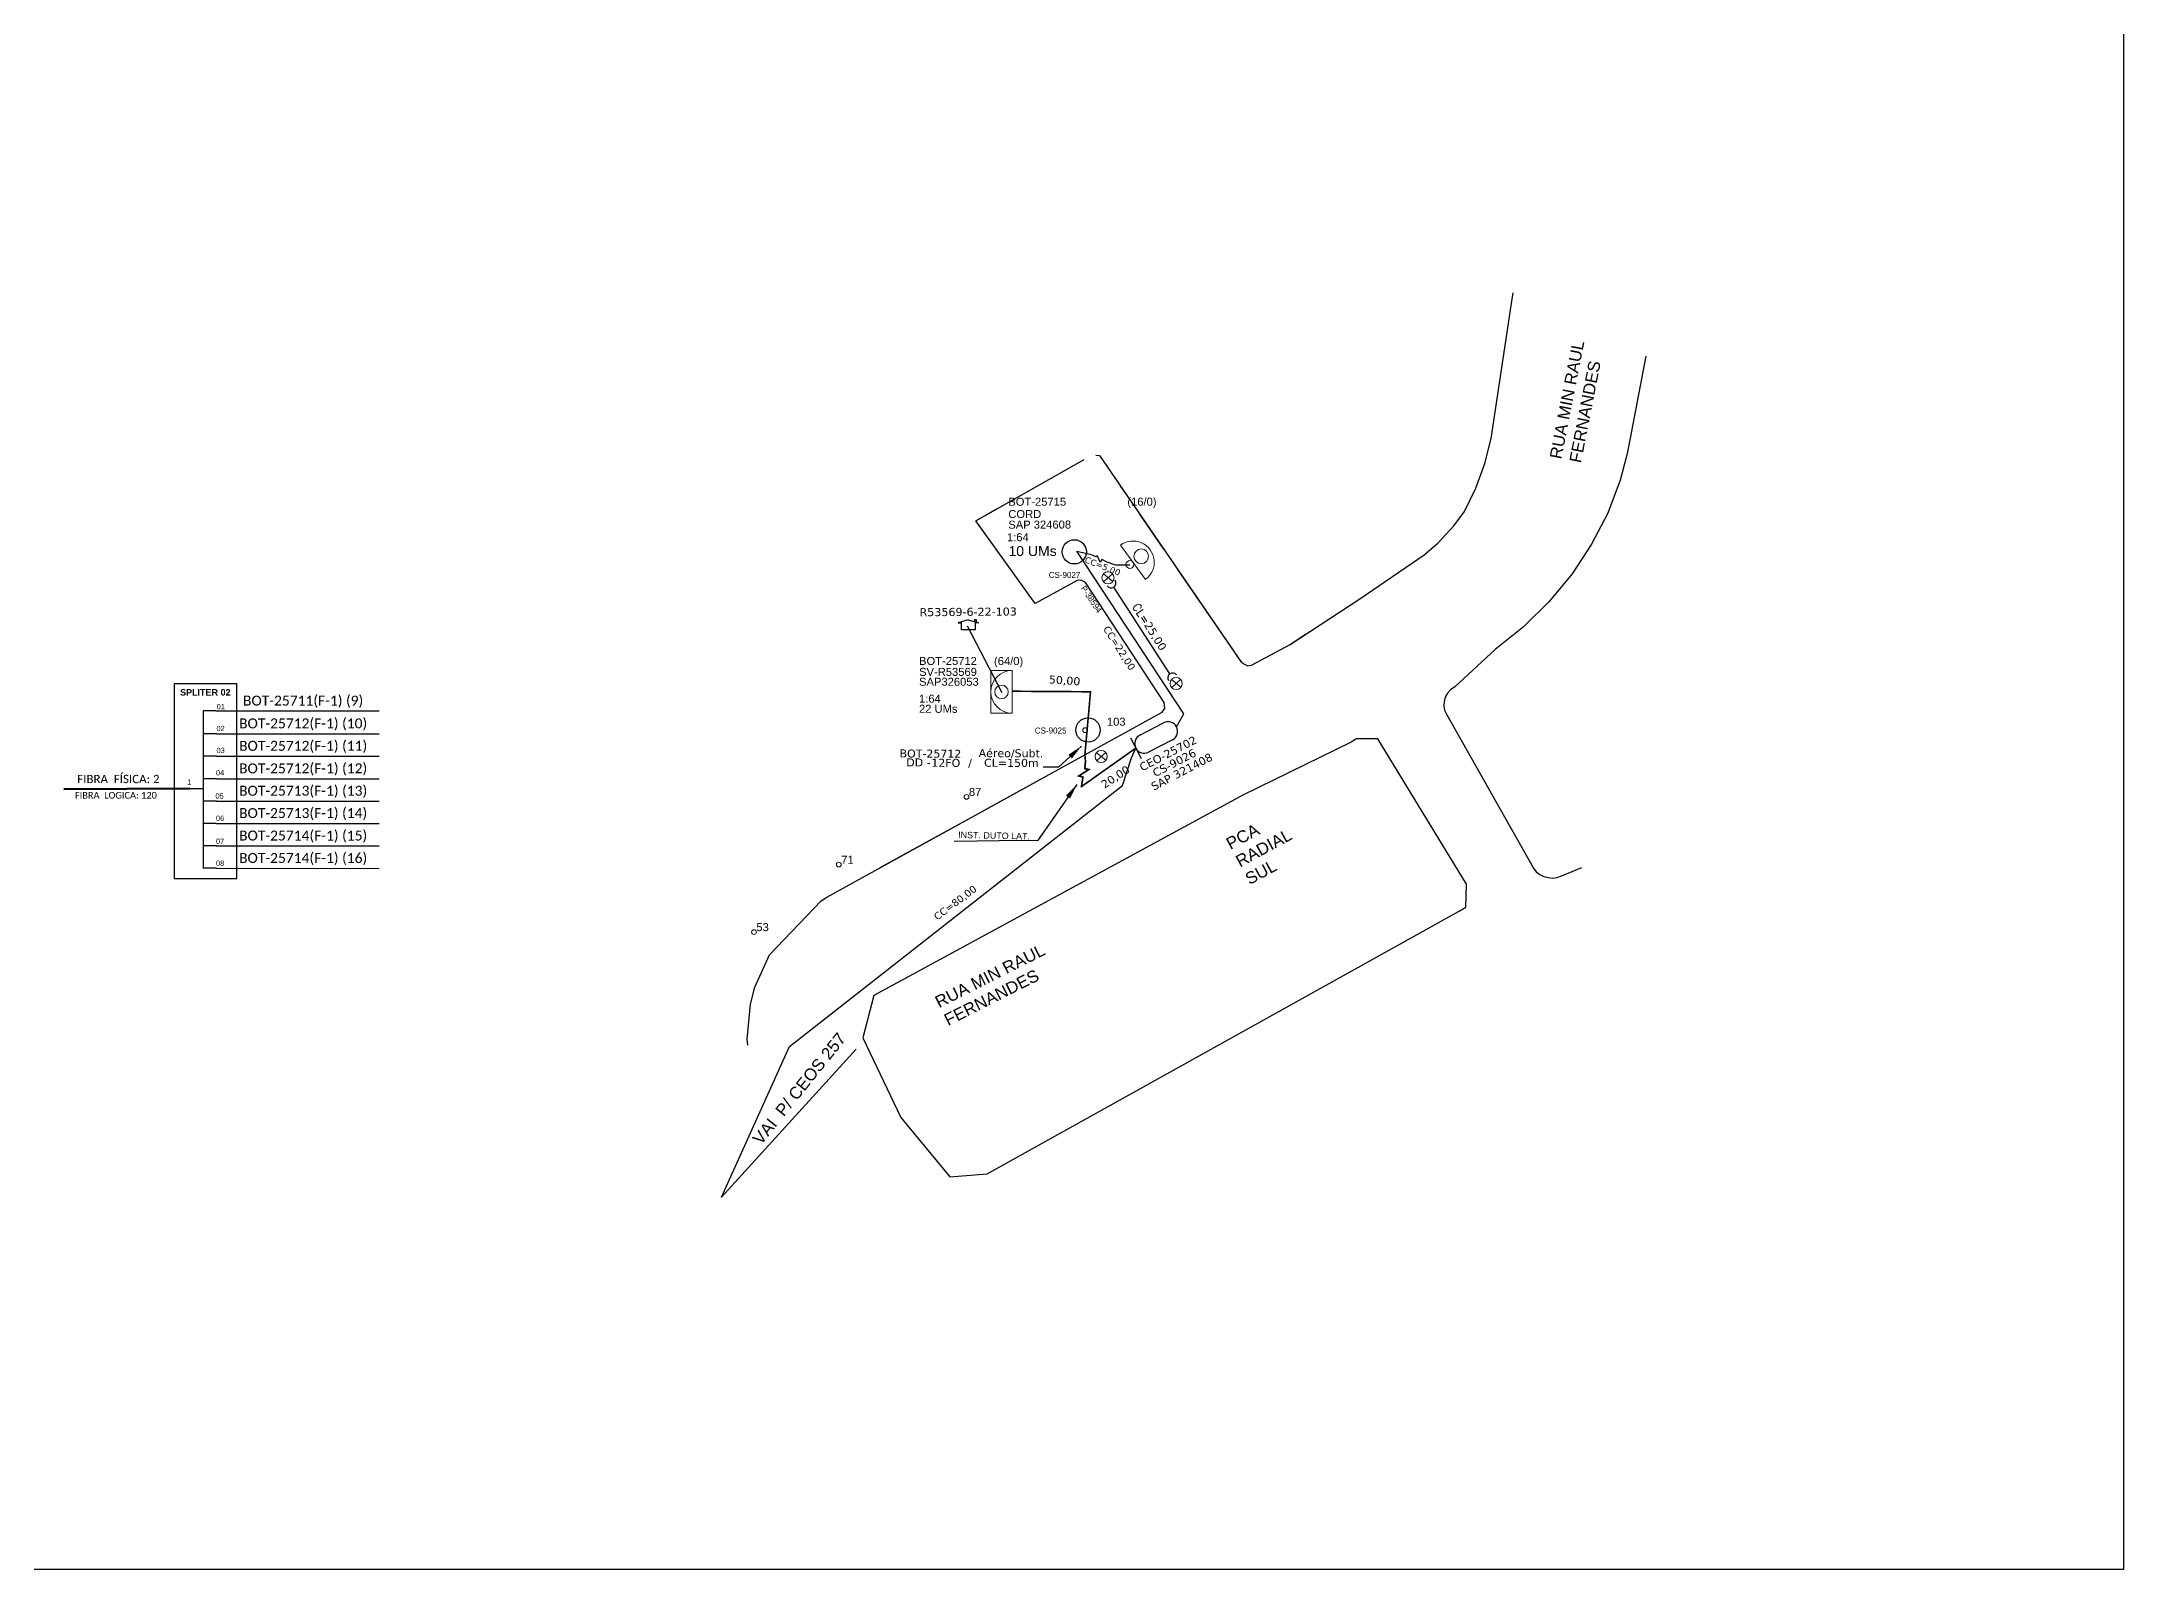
# Model space of a CAD drawing. Extents: x -4 to 837, y 1 to 595.
# Drawn here: x 432.7 to 837.2, y 1.3 to 298.3 of the extents above; entities that cross this region are included whole.
import ezdxf
from ezdxf.enums import TextEntityAlignment as Align

# ---------------------------------------------------------------- set-up
doc = ezdxf.new("R2010")
doc.units = 0
doc.linetypes.add('PHANTOM2', pattern=[1.25, 0.625, -0.125, 0.125, -0.125, 0.125, -0.125])
for name, color, linetype, lineweight in [('10.4-Postes', 1, 'Continuous', 0), ("20.0-LEGENDA DOS CDO'S", 1, 'Continuous', 0), ('20.1-CDO_INTERIOR', 1, 'Continuous', 0), ('20.2-CDO_POSTE', 1, 'Continuous', 5), ('20.6-CORDOALHA_SUPORTE', 7, 'Continuous', 25), ('CORDOALHA_SUPORTE', 7, 'Continuous', 25), ('Numeração', 98, 'Continuous', 0)]:
    doc.layers.add(name, color=color, linetype=linetype, lineweight=lineweight)
for name, color, linetype in [('20.4-CEOS', 1, 'Continuous'), ('20.5-CEO', 1, 'Continuous'), ('CAP a instalar', 1, 'Continuous'), ('celulas gpon', 7, 'Continuous'), ('label_cabos', 7, 'Continuous'), ('Legenda', 1, 'Continuous'), ('locais', 7, 'Continuous'), ('locais legendas', 7, 'Continuous'), ('Numeração Texto', 34, 'Continuous'), ('QUADRA', 7, 'Continuous'), ('Segmento Logradouro Texto', 7, 'Continuous'), ('Subida Lateral', 5, 'Continuous'), ('surveys', 7, 'Continuous'), ('surveys legendas', 7, 'Continuous')]:
    doc.layers.add(name, color=color, linetype=linetype)
doc.layers.add('DROP DE CLIENTE', color=140, linetype='Continuous', plot=False)
doc.layers.add('EXTRA', color=50, linetype='Continuous', plot=False)
doc.styles.add('ARIAL', font='arial.ttf')
doc.styles.add('DIGICADE', font='arial.ttf')
doc.styles.add('ROMANS', font='romans')
doc.styles.add('siredit', font='verdana.ttf')
doc.linetypes.add('FENCELINE1', pattern='A,0.25,-0.1,[133,ltypeshp.shx,S=0.1,R=0,X=-0.1,Y=0],-0.1,1', length=1.45)
doc.dimstyles.new('CC', dxfattribs={"dimtxt": 0.8, "dimasz": 2, "dimexe": 0.18, "dimexo": 0.0625, "dimgap": 0.09, "dimtad": 0, "dimdec": 0, "dimrnd": 1, "dimzin": 0, "dimdsep": 46, "dimtxsty": 'siredit', "dimblk": 'NONE', "dimcen": 0, "dimse1": 1, "dimse2": 1, "dimsd1": 1, "dimsd2": 1, "dimclrt": 7, "dimadec": 0, "dimazin": 0, "dimtfac": 1, "dimtdec": 0, "dimtofl": 0, "dimtmove": 0, "dimatfit": 3, "dimfxl": 0, "dimtolj": 1, "dimtzin": 0, "dimarcsym": 0})

# ---------------------------------------------------------------- blocks, each defined once
blk = doc.blocks.new('POLE_POLE')
at = {"layer": '10.4-Postes', "color": 1, "linetype": 'PHANTOM2'}
for points in [[(-0.000008, 0.0000105), (0.0000076, -0.0000022)], [(0.0000072, 0.000011), (-0.0000076, -0.0000027)]]:
    blk.add_lwpolyline(points, dxfattribs=at)
at = {"layer": '10.4-Postes', "color": 1}
blk.add_circle((-0.0000002, 0.0000042), 0.0000101, dxfattribs=at)
blk = doc.blocks.new('SURVEY_SURVEY')
for p, q in [((0, 0.0000127), (-0.0000126, 0.000009)), ((-0.0000126, 0.000009), (-0.0000086, 0.000009)), ((-0.0000086, 0), (-0.0000086, 0.000009)), ((0.0000086, 0), (-0.0000086, 0)), ((0, 0.0000127), (0.0000126, 0.000009)), ((0.0000084, 0.0000132), (0.0000098, 0.0000132)), ((0.0000084, 0.0000103), (0.0000084, 0.0000132)), ((0.0000126, 0.000009), (0.0000086, 0.000009)), ((0.0000086, 0.000009), (0.0000086, 0)), ((0.0000098, 0.0000132), (0.0000098, 0.0000099))]:
    blk.add_line(p, q)
blk = doc.blocks.new('MANHOLE_MS')
at = {"linetype": 'Continuous'}
blk.add_circle((0, 0), 0.0000101, dxfattribs=at)
blk = doc.blocks.new('CDOE_CT_POST_DESENHO')
at = {"color": 0}
blk.add_line((2.14, 0.39), (-2.11, 0.39), dxfattribs=at)
for centre, radius in [((0.01, 1.4), 0.733), ((0.01, 0), 0.393)]:
    blk.add_circle(centre, radius, dxfattribs=at)
blk.add_arc((0.01, 0.39), 2.12, 0, 180, dxfattribs=at)
blk = doc.blocks.new('Inst CDOE-16 CAIXA DIST OPT CDOE 48F_16D C_SPL_2_1_8')
at = {"layer": "20.0-LEGENDA DOS CDO'S", "color": 0}
for tag, p, style, flags in [('ID_ATIVIDADE', (0.12, 6.47), 'ARIAL', 3), ('FATOR', (7.92, 6.47), 'ARIAL', 1), ('QTDE', (0.1, -1.17), 'DIGICADE', 3)]:
    blk.add_attdef(tag, p, '', height=0.8, rotation=0.118, dxfattribs=dict(at, style=style, flags=flags))
at = {"layer": "20.0-LEGENDA DOS CDO'S", "color": 0, "style": 'ARIAL'}
for tag, p, height in [('CORDOALHA', (0.12, 4.02), 0.8), ('FID', (0.12, 5.25), 0.8), ('1:XX', (-0.01, 1.7), 0.8), ('SAP', (0.12, 2.96), 0.8), ('UMS', (0.14, 0.22), 1)]:
    blk.add_attdef(tag, p, '', height=height, rotation=0.118, dxfattribs=at)
blk.add_attdef('FIBRAS_UTILIZADAS', text='', height=0.8, rotation=0.118, dxfattribs=at).set_placement((13.48, 5.26), align=Align.CENTER)
blk = doc.blocks.new('CDOI_CT_ESQ')
at = {"layer": '20.1-CDO_INTERIOR', "color": 0, "lineweight": 18}
blk.add_lwpolyline([(-2.12, -2.13), (-2.12, 2.12), (0, 2.12), (0.01, -2.13)], close=True, dxfattribs=at)
blk.add_circle((-1.06, 0), 0.68, dxfattribs=at)
blk.add_arc((0.01, 0), 2.13, 90.0276, 270.0276, dxfattribs=at)
at = {"layer": "20.0-LEGENDA DOS CDO'S", "color": 0, "style": 'ARIAL'}
for tag, p in [('CDO_N', (-9.3, 2.69)), ('SURVEY', (-9.3, 1.6)), ('SAP', (-9.3, 0.61)), ('1:XX', (-9.31, -1.08)), ('UMS', (-9.31, -2.09))]:
    blk.add_attdef(tag, p, '', height=0.68, rotation=359.9724, dxfattribs=at)
blk.add_attdef('FIBRAS_UTILIZADAS', text='', height=0.68, rotation=359.9724, dxfattribs=at).set_placement((-1.59, 2.69), align=Align.CENTER)
blk = doc.blocks.new('LEGENDA DOS CABOS')
at = {"layer": 'EXTRA', "color": 0, "style": 'siredit'}
for tag, p in [('ID', (4.6, 0.97)), ('XX', (9.03, 0.97))]:
    blk.add_attdef(tag, text='', height=0.48, rotation=359.69, dxfattribs=at).set_placement(p, align=Align.MIDDLE_CENTER)
at = {"layer": 'Legenda', "color": 0, "style": 'siredit'}
for tag, p in [('TIPO_CABO', (1.31, 0)), ('CABO', (4.69, -0.05)), ('/', (6.81, -0.05)), ('METROS', (10.03, -0.05))]:
    blk.add_attdef(tag, text='', height=0.8, rotation=359.69, dxfattribs=at).set_placement(p, align=Align.MIDDLE_CENTER)
blk = doc.blocks.new('_None')
blk = doc.blocks.new('Inst CORD ALUMINIO 4.8 MM 3F(sem recursos)')
at = {"color": 0, "lineweight": 0, "style": 'ROMANS'}
blk.add_attdef('FID', (-19.18, -2.21), '', height=1, dxfattribs=at)
blk.add_attdef('LANCE', text='', height=1, dxfattribs=at).set_placement((-0.54, -2.21), align=Align.RIGHT)
at = {"color": 0, "lineweight": 0, "style": 'ROMANS', "flags": 3}
for tag, p in [('FATOR', (-5.2, -4.44)), ('ID_ATIVIDADE', (-5.2, -6.67))]:
    blk.add_attdef(tag, p, '', height=1, dxfattribs=at)
at = {"layer": 'label_cabos', "color": 0, "style": 'siredit'}
blk.add_attdef('QTDE', (-0.54, -2.21), '', height=1, rotation=359.69, dxfattribs=at)

msp = doc.modelspace()

# ---------------------------------------------------------------- linework, layer by layer
at = {"color": 7, "linetype": 'Continuous'}
for p, q in [((464.07, 168.14), (464.07, 137.53)), ((466.55, 168.14), (464.07, 168.14)), ((466.68, 163.71), (464.2, 163.71)), ((466.68, 159.35), (464.2, 159.35)), ((466.68, 154.96), (464.2, 154.96)), ((461.5, 153.04), (464.06, 153.04)), ((466.68, 150.62), (464.2, 150.62)), ((466.68, 146.27), (464.2, 146.27)), ((466.68, 141.91), (464.2, 141.91)), ((466.68, 137.55), (464.2, 137.55))]:
    msp.add_line(p, q, dxfattribs=at)
at = {"color": 10, "linetype": 'Continuous'}
for p, q in [((466.55, 168.14), (498.24, 168.13)), ((466.68, 163.71), (498.24, 163.7)), ((466.68, 159.36), (498.24, 159.35)), ((466.68, 154.97), (498.24, 154.96)), ((466.68, 150.63), (498.24, 150.62)), ((466.68, 146.28), (498.24, 146.27)), ((466.68, 141.92), (498.24, 141.91)), ((466.68, 137.55), (498.24, 137.54))]:
    msp.add_line(p, q, dxfattribs=at)
at = {"color": 1, "linetype": 'Continuous', "lineweight": 60}
msp.add_line((461.5, 153.04), (436.98, 152.96), dxfattribs=at)
msp.add_lwpolyline([(-3.83, 595.26), (837.17, 595.26), (837.17, 1.26), (-3.83, 1.26)], close=True)
at = {"color": 7}
msp.add_lwpolyline([(458.45, 135.57), (470.64, 135.57), (470.64, 173.39), (458.45, 173.39)], close=True, dxfattribs=at)
at = {"layer": '20.5-CEO', "color": 5}
for p, q in [((646.06, 163.41), (650.69, 165.82)), ((652.4, 162.52), (647.78, 160.11))]:
    msp.add_line(p, q, dxfattribs=at)
msp.add_lwpolyline([(644.23, 162.89), (646.3, 158.91)], dxfattribs=at)
for centre, start, end in [((651.54, 164.17), 297.5166, 117.5166), ((646.92, 161.76), 117.5166, 297.5166)]:
    msp.add_arc(centre, 1.86, start, end, dxfattribs=at)
at = {"layer": 'CAP a instalar', "color": 255, "linetype": 'FENCELINE1', "ltscale": 50}
for p, q in [((633.8, 199.22), (636.69, 198.56)), ((654.62, 167.56), (633.8, 199.22)), ((639.36, 197.28), (641.25, 196.56)), ((641.25, 196.56), (644.15, 196.54)), ((653.2, 165.03), (654.62, 167.56))]:
    msp.add_line(p, q, dxfattribs=at)
at = {"layer": 'CAP a instalar', "color": 255, "ltscale": 50}
for p, q in [((642.73, 153.67), (644.44, 159.04)), ((644.44, 159.04), (645.27, 160.9)), ((578.01, 102.93), (642.73, 153.67)), ((564.78, 73.64), (578.01, 102.93)), ((564.78, 73.64), (590.93, 102.38))]:
    msp.add_line(p, q, dxfattribs=at)
at = {"layer": 'CAP a instalar', "color": 1, "ltscale": 50, "const_width": 0.311}
for points in [[(621.27, 171.97), (636.49, 171.87), (635.39, 159.62), (635.5, 158.42)], [(645.27, 160.9), (634.61, 153.35)]]:
    msp.add_lwpolyline(points, dxfattribs=at)
at = {"layer": 'CORDOALHA_SUPORTE'}
msp.add_line((651.92, 175.37), (641.03, 192.22), dxfattribs=at)
for centre, start, end in [((640.48, 192.99), 215.5882, 35.5882), ((652.44, 174.58), 35.5882, 215.5882)]:
    msp.add_arc(centre, 0.949, start, end, dxfattribs=at)
at = {"layer": 'DROP DE CLIENTE'}
msp.add_lwpolyline([(619.34, 171.69), (612.61, 184.59)], dxfattribs=at)
at = {"layer": 'label_cabos', "color": 2}
msp.add_lwpolyline([(623.16, 142.95), (610.02, 142.74)], dxfattribs=at)
at = {"layer": 'locais', "color": 5, "linetype": 'Continuous'}
msp.add_circle((636.01, 164.44), 2.36, dxfattribs=at)
at = {"layer": 'Numeração'}
for centre in [(635.44, 164.41), (612.39, 151.43), (587.58, 138.27), (571.11, 125.15)]:
    msp.add_circle(centre, 0.467, dxfattribs=at)
at = {"layer": 'QUADRA', "color": 151}
for points in [[(675.25, 181.08), (688.82, 189.95), (701.34, 198.46), (703.98, 200.74), (707.11, 204.12), (709.13, 206.89), (711.37, 211.47), (713.11, 216.23), (714.34, 221.13), (718.27, 247.38), (718.61, 249.39)], [(744.37, 237.09), (740.76, 218.1), (739.38, 212.98), (736.97, 206.62), (733.85, 200.53), (730.06, 194.78), (725.63, 189.4), (720.63, 184.5), (715.11, 180.11), (707.25, 172.8), (707.25, 172.8)], [(614.21, 205.13), (635.28, 217.02)], [(637.51, 217.84), (638.2, 217.78), (665.8, 177.54)], [(635.39, 159.62), (650.39, 167.89), (650.94, 168.6), (650.79, 169.75), (635.48, 193.13), (634.66, 193.55), (633.87, 193.49), (625.75, 189.04), (614.21, 205.13), (618.47, 207.53)], [(645.87, 206.6), (650.67, 199.6)], [(653.4, 195.63), (665.8, 177.54)], [(664.84, 178.94), (665.8, 177.54), (666.99, 176.9), (667.76, 177.03), (675.25, 181.08), (678.26, 183.04)], [(707.25, 172.8), (706.41, 172.26), (705.83, 171.58), (705.41, 170.81), (705.18, 169.98), (705.15, 169.12), (705.29, 168.28), (705.64, 167.49), (705.64, 167.49), (722.58, 137.55), (723.1, 136.89), (723.76, 136.37), (724.54, 135.97), (725.38, 135.74), (726.24, 135.66), (727.11, 135.77), (728.16, 136.14), (731.97, 137.69)], [(687.13, 162.08), (666.06, 151.75)], [(707.97, 129.15), (709.41, 129.97), (709.53, 134.49), (692.29, 162.75), (692.29, 162.75), (688.16, 162.7), (687.13, 162.08)], [(615.76, 148.8), (635.39, 159.62)], [(584.18, 131.2), (585.23, 131.97), (629.19, 156.2)], [(666.06, 151.75), (594.41, 112.8)], [(595.61, 137.69), (612.72, 147.12)], [(569.93, 103.16), (569.77, 104.33), (570.39, 111.11), (571.27, 114.42), (574.13, 120.71), (584.18, 131.2)], [(594.51, 112.86), (594.41, 112.8), (592.27, 104.62), (599.6, 89.09), (609.12, 77.57), (616.43, 78.18), (707.97, 129.15)]]:
    msp.add_lwpolyline(points, dxfattribs=at)
at = {"layer": 'QUADRA'}
msp.add_lwpolyline([(642.3, 211.8), (643.59, 209.93)], dxfattribs=at)
at = {"layer": 'Subida Lateral', "color": 5}
for p, q in [((637.58, 198.07), (636.83, 198.41)), ((637.78, 198.34), (637.58, 198.07)), ((638.39, 197.06), (637.78, 198.34)), ((638.66, 197.56), (638.39, 197.06)), ((639.33, 197.25), (638.66, 197.56))]:
    msp.add_line(p, q, dxfattribs=at)
at = {"layer": 'Subida Lateral', "color": 5, "const_width": 0.33}
msp.add_lwpolyline([(634.7, 153.3), (635.01, 155.28), (634.21, 155.5), (636.17, 156.75), (635.38, 156.93), (635.51, 158.44)], dxfattribs=at)

# ---------------------------------------------------------------- block references
at = {"color": 0, "lineweight": 0}
ref = msp.add_blockref('Inst CORD ALUMINIO 4.8 MM 3F(sem recursos)', (650.17, 185.99), dxfattribs=dict(at, xscale=1.555009487569541, yscale=1.555009487569541, zscale=1.555009487569541, rotation=302.4090204631635))
ref.add_attrib('QTDE', '25,00', (646.82, 184.85), dxfattribs={"layer": '20.6-CORDOALHA_SUPORTE', "color": 0, "height": 1.555, "rotation": 302.099, "style": 'siredit'})
ref.add_attrib('LANCE', 'CL=', dxfattribs={"layer": '20.6-CORDOALHA_SUPORTE', "color": 0, "lineweight": 0, "height": 1.555, "rotation": 302.409, "style": 'ROMANS'}).set_placement((646.82, 184.85), align=Align.RIGHT)
ref = msp.add_blockref('Inst CORD ALUMINIO 4.8 MM 3F(sem recursos)', (629.41, 176.9), dxfattribs=dict(at, xscale=1.555009487569541, yscale=1.555009487569541, zscale=1.555009487569541, rotation=356.5379513852009))
ref.add_attrib('QTDE', '50,00', (628.36, 173.51), dxfattribs={"layer": '20.6-CORDOALHA_SUPORTE', "color": 0, "height": 1.555, "rotation": 356.228, "style": 'siredit'})
ref = msp.add_blockref('Inst CORD ALUMINIO 4.8 MM 3F(sem recursos)', (637.97, 156.31), dxfattribs=dict(at, xscale=1.555009487569528, yscale=1.555009487569519, zscale=1.555009487569541, rotation=34.00811038662828))
ref.add_attrib('QTDE', '20,00', (639.21, 152.99), dxfattribs={"layer": '20.6-CORDOALHA_SUPORTE', "color": 0, "height": 1.555, "rotation": 33.6981, "style": 'siredit'})
at = {"layer": "20.0-LEGENDA DOS CDO'S", "color": 255, "lineweight": 0, "xscale": 1.943761859302952, "yscale": 1.943761859302952, "zscale": 1.943761859302952}
msp.add_blockref('Inst CDOE-16 CAIXA DIST OPT CDOE 48F_16D C_SPL_2_1_8', (620.28, 197.82), dxfattribs=at).add_auto_attribs({'FID': 'BOT-25715', 'CORDOALHA': 'CORD', 'SAP': 'SAP 324608', '1:XX': '1:64', 'UMS': '10 UMs', 'FIBRAS_UTILIZADAS': '(16/0)'})
at = {"layer": '20.1-CDO_INTERIOR', "color": 1}
ref = msp.add_blockref('CDOI_CT_ESQ', (621.25, 171.85), dxfattribs=dict(at, xscale=1.943761859302952, yscale=1.943761859302952, zscale=1.943761859302952))
ref.add_attrib('CDO_N', 'BOT-25712', (603.17, 177.08), dxfattribs={"layer": "20.0-LEGENDA DOS CDO'S", "color": 1, "height": 1.555, "rotation": 359.9724, "style": 'ARIAL'})
ref.add_attrib('FIBRAS_UTILIZADAS', '        (64/0)', dxfattribs={"layer": "20.0-LEGENDA DOS CDO'S", "color": 1, "height": 1.555, "rotation": 359.9724, "style": 'ARIAL'}).set_placement((618.16, 177.07), align=Align.CENTER)
ref.add_attrib('SURVEY', 'SV-R53569', (603.18, 174.96), dxfattribs={"layer": "20.0-LEGENDA DOS CDO'S", "color": 1, "height": 1.555, "rotation": 359.9724, "style": 'ARIAL'})
ref.add_attrib('SAP', 'SAP326053', (603.17, 173.04), dxfattribs={"layer": "20.0-LEGENDA DOS CDO'S", "color": 1, "height": 1.555, "rotation": 359.9724, "style": 'ARIAL'})
ref.add_attrib('1:XX', '1:64', (603.16, 169.75), dxfattribs={"layer": "20.0-LEGENDA DOS CDO'S", "color": 1, "height": 1.555, "rotation": 359.9724, "style": 'ARIAL'})
ref.add_attrib('UMS', '22 UMs', (603.16, 167.78), dxfattribs={"layer": "20.0-LEGENDA DOS CDO'S", "color": 1, "height": 1.555, "rotation": 359.9724, "style": 'ARIAL'})
at = {"layer": '20.2-CDO_POSTE', "color": 255, "xscale": -1.943761859317056, "yscale": -1.943761859317056, "zscale": -1.943761859317056, "rotation": 126.2194125872573}
msp.add_blockref('CDOE_CT_POST_DESENHO', (644.13, 196.62), dxfattribs=at)
at = {"layer": 'label_cabos', "color": 0, "lineweight": 0}
ref = msp.add_blockref('LEGENDA DOS CABOS', (598.79, 157.31), dxfattribs=dict(at, xscale=1.555009487442362, yscale=1.555009487442362, zscale=1.555009487442362))
ref.add_attrib('ID', 'BOT-25712', dxfattribs={"color": 0, "height": 1.555, "rotation": 359.69, "style": 'siredit'}).set_placement((605.38, 159.85), align=Align.MIDDLE_CENTER)
ref.add_attrib('CABO', '12FO', dxfattribs={"color": 0, "height": 1.555, "rotation": 359.69, "style": 'siredit'}).set_placement((608.37, 158.05), align=Align.MIDDLE_CENTER)
ref.add_attrib('METROS', 'CL=150m', dxfattribs={"color": 0, "height": 1.555, "rotation": 359.69, "style": 'siredit'}).set_placement((621.11, 158.05), align=Align.MIDDLE_CENTER)
ref.add_attrib('XX', 'Aéreo/Subt.', dxfattribs={"color": 0, "height": 1.555, "rotation": 359.69, "style": 'siredit'}).set_placement((621.03, 159.92), align=Align.MIDDLE_CENTER)
ref.add_attrib('/', '/', dxfattribs={"color": 0, "height": 1.56, "rotation": 359.69, "style": 'siredit'}).set_placement((613.08, 158.05), align=Align.MIDDLE_CENTER)
ref.add_attrib('TIPO_CABO', 'DD -', dxfattribs={"color": 0, "height": 1.555, "rotation": 359.69, "style": 'siredit'}).set_placement((603.05, 158.13), align=Align.MIDDLE_CENTER)
at = {"layer": 'locais', "color": 30, "xscale": 233251.4231163543, "yscale": 233251.4231163543, "zscale": 233251.4231163543}
msp.add_blockref('MANHOLE_MS', (633.33, 199.07), dxfattribs=at)
at = {"layer": 'locais', "color": 10, "xscale": 116625.7115581771, "yscale": 116625.7115581771, "zscale": 116625.7115581771}
for p in [(639.91, 193.54), (653.16, 173), (638.59, 158.8)]:
    msp.add_blockref('POLE_POLE', p, dxfattribs=at)
at = {"layer": 'surveys', "color": 255, "xscale": 155500.9487442362, "yscale": 155500.9487442362, "zscale": 155500.9487442362}
msp.add_blockref('SURVEY_SURVEY', (612.73, 183.89), dxfattribs=at)

# ---------------------------------------------------------------- texts
at = {"attachment_point": 5}
for s, insert, char_height, width in [('{\\fArial|b1|i0|c0|p34;\\C10;SPLITER 02}', (464.49, 171.75), 1.2515, 12.1816), ('\\C7;\\fArial|b0|i0|;\\H1.0273588255048;01 ', (467.5, 168.95), 1.2515, 2.5098), ('\\pt9;{\\fCalibri|b0|i0|c0|p34;\\C1;BOT-25712(F-1) (10)}', (483.5, 165.51), 1.9338, 28.84), ('\\C7;\\fArial|b0|i0|;\\H1.0273588255048;02 ', (467.46, 164.72), 1.2515, 2.6494), ('\\pt9;{\\fCalibri|b0|i0|c0|p34;\\C1;BOT-25712(F-1) (11)}', (483.5, 161.15), 1.9338, 28.84), ('\\C7;\\fArial|b0|i0|;\\H1.0273588255048;03 ', (467.46, 160.45), 1.2515, 2.4363), ('\\pt9;{\\fCalibri|b0|i0|c0|p34;\\C1;BOT-25712(F-1) (12)}', (483.5, 156.77), 1.9338, 28.84), ('{\\fCalibri|b0|i0|c0|p34;\\C7;FIBRA  FÍSICA: 2}', (447.6, 154.9), 1.6115, 24.3633), ('\\C7;\\fArial|b0|i0|;\\H1.0273588255048;1', (461.38, 154.32), 1.2515, 1.2396), ('\\C7;\\fArial|b0|i0|;\\H1.0273588255048;04 ', (467.36, 156.12), 1.2515, 2.6494), ('\\pt9;{\\fCalibri|b0|i0|c0|p34;\\C7;BOT-25713(F-1) (13)}', (483.5, 152.42), 1.9338, 28.84), ('{\\fCalibri|b0|i0|c0|p34;\\C7;FIBRA  LOGICA: 120}', (447.11, 151.74), 1.2893, 24.3633), ('\\C7;\\fArial|b0|i0|;\\H1.0273588255048;05 ', (467.26, 151.6), 1.2515, 3.2585), ('\\C7;\\fArial|b0|i0|;\\H1.0273588255048;06 ', (467.36, 147.27), 1.2515, 2.6494), ('\\pt9;{\\fCalibri|b0|i0|c0|p34;\\C7;BOT-25713(F-1) (14)}', (483.5, 148.08), 1.9338, 28.84), ('\\C7;\\fArial|b0|i0|;\\H1.0273588255048;07 ', (467.36, 142.79), 1.2515, 2.6494), ('\\pt9;{\\fCalibri|b0|i0|c0|p34;\\C7;BOT-25714(F-1) (15)}', (483.5, 143.71), 1.9338, 28.84), ('\\C7;\\fArial|b0|i0|;\\H1.0273588255048;08 ', (467.36, 138.53), 1.2515, 2.6494), ('\\pt9;{\\fCalibri|b0|i0|c0|p34;\\C7;BOT-25714(F-1) (16)}', (483.5, 139.35), 1.9338, 28.84)]:
    msp.add_mtext(s, dxfattribs=dict(at, insert=insert, char_height=char_height, width=width))
at = {"color": 0, "insert": (483.5, 169.94), "char_height": 1.9338, "width": 28.84, "attachment_point": 5}
msp.add_mtext('\\pt9;{\\fCalibri|b0|i0|c0|p34;\\C256;BOT-25711(F-1) (9)}', dxfattribs=at)
at = {"layer": '20.4-CEOS', "color": 255, "style": 'siredit'}
msp.add_text('R53569-6-22-103', height=1.5701, rotation=0.4413, dxfattribs=at).set_placement((612.71, 188.19), align=Align.TOP_CENTER)
at = {"layer": '20.4-CEOS', "color": 5, "style": 'siredit'}
msp.add_text('CEO-25702', height=1.57, rotation=27.5166, dxfattribs=at).set_placement((651.19, 160.57), align=Align.TOP_CENTER)
at = {"layer": '20.5-CEO', "color": 5, "style": 'siredit'}
for s, p in [('SAP 321408', (653.85, 157.03)), ('CS-9026', (652.4, 158.76))]:
    msp.add_text(s, height=1.576, rotation=27.5166, dxfattribs=at).set_placement(p, align=Align.TOP_CENTER)
at = {"layer": 'celulas gpon', "color": 255, "style": 'siredit'}
msp.add_text('CC=5,00', height=1.19, rotation=338.1826, dxfattribs=at).set_placement((635.24, 197.09))
at = {"layer": 'celulas gpon', "style": 'siredit'}
for s, rotation, p in [('CC=22,00', 302.5325, (638.87, 184.11)), ('CC=80,00', 36.9348, (606.7, 127.37))]:
    msp.add_text(s, height=1.4, rotation=rotation, dxfattribs=at).set_placement(p)
at = {"layer": 'locais legendas', "color": 5}
for s, p in [('CS-9027', (628.36, 194)), ('CS-9025', (625.66, 163.75))]:
    msp.add_text(s, height=1.166, dxfattribs=at).set_placement(p)
at = {"layer": 'locais legendas', "color": 10}
msp.add_text('P-38594', height=1.166, rotation=303.931, dxfattribs=at).set_placement((634.53, 191.98))
at = {"layer": 'Numeração Texto', "color": 255, "linetype": 'Continuous', "char_height": 1.555, "attachment_point": 1, "style": 'DIGICADE'}
for s, insert, width in [('\\fArial|b0|i0|c0|p34;\\W1.0000000000;\\T1.0000000000;\\o\\l103', (639.67, 166.82), 3.9915), ('\\fArial|b0|i0|c0|p34;\\W1.0000000000;\\T1.0000000000;\\o\\l87', (612.86, 153.18), 2.9318), ('\\fArial|b0|i0|c0|p34;\\W1.0000000000;\\T1.0000000000;\\o\\l71', (588.05, 139.99), 2.917), ('\\fArial|b0|i0|c0|p34;\\W1.0000000000;\\T1.0000000000;\\o\\l53', (571.57, 126.89), 2.9297)]:
    msp.add_mtext(s, dxfattribs=dict(at, insert=insert, width=width))
at = {"layer": 'Numeração Texto', "linetype": 'Continuous', "char_height": 1.555, "attachment_point": 1, "style": 'DIGICADE'}
for s, insert, width in [('\\fArial|b0|i0|c0|p34;\\W1.0000000000;\\T1.0000000000;\\o\\l87', (612.86, 153.18), 2.9318), ('\\fArial|b0|i0|c0|p34;\\W1.0000000000;\\T1.0000000000;\\o\\l71', (588.05, 139.99), 2.917), ('\\fArial|b0|i0|c0|p34;\\W1.0000000000;\\T1.0000000000;\\o\\l53', (571.57, 126.89), 2.9297)]:
    msp.add_mtext(s, dxfattribs=dict(at, insert=insert, width=width))
at = {"layer": 'Segmento Logradouro Texto', "color": 5, "linetype": 'Continuous', "char_height": 2.3325, "attachment_point": 1, "style": 'DIGICADE'}
for s, insert, width, rotation in [('\\fArial|b0|i0|c0|p34;\\W1.0000000000;\\T1.0000000000;\\o\\lRUA MIN RAUL FERNANDES', (725.67, 217.42), 30.0045, 78.9075), ('\\fArial|b0|i0|c0|p34;\\W1.0000000000;\\T1.0000000000;\\o\\lPCA RADIAL SUL', (662.55, 143.16), 18.1828, 28.4748), ('\\fArial|b0|i0|c0|p34;\\W1.0000000000;\\T1.0000000000;\\o\\lRUA MIN RAUL FERNANDES', (606, 112.42), 30.0045, 26.7776)]:
    msp.add_mtext(s, dxfattribs=dict(at, insert=insert, width=width, rotation=rotation))
at = {"layer": 'Segmento Logradouro Texto', "linetype": 'Continuous', "insert": (570.64, 85.1), "char_height": 2.3325, "width": 30.0045, "attachment_point": 1, "rotation": 51.1951, "style": 'DIGICADE'}
msp.add_mtext('VAI  P/ CEOS 257', dxfattribs=at)
at = {"layer": 'surveys legendas', "color": 2, "style": 'ARIAL'}
msp.add_text('INST. DUTO LAT.', height=1.2398, rotation=358.8411, dxfattribs=at).set_placement((610.76, 143.44))

# ---------------------------------------------------------------- leaders
at = {"layer": 'label_cabos'}
msp.add_leader([(634.73, 161.3), (630.26, 157.19), (627.26, 157.18)], dimstyle='CC', override={"dimasz": 3, "dimgap": 0.09, "dimtad": 0}, dxfattribs=at)
at = {"layer": 'label_cabos', "color": 2}
msp.add_leader([(633.84, 153.84), (626.16, 142.89), (623.16, 142.95)], dimstyle='CC', override={"dimasz": 3}, dxfattribs=at)

doc.saveas('drawing.dxf')
